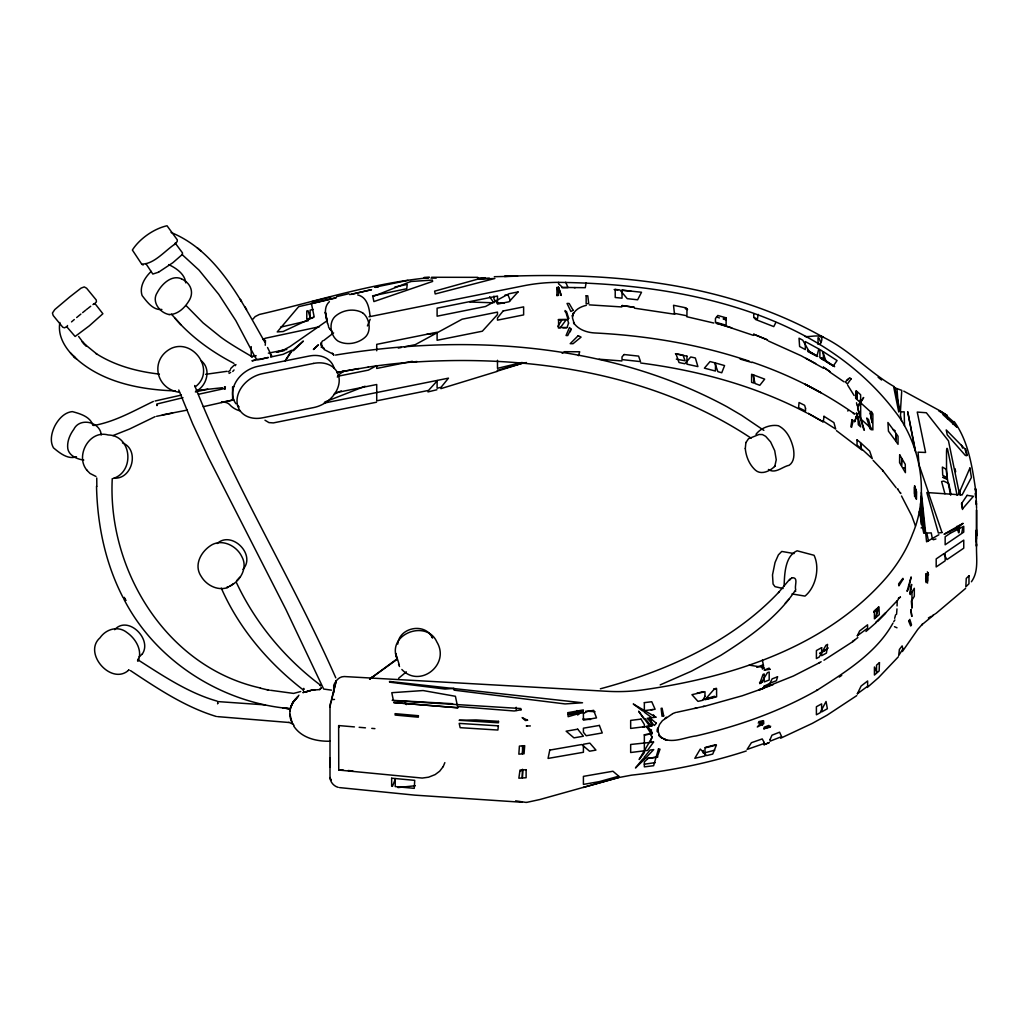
<?xml version="1.0" encoding="UTF-8"?>
<svg xmlns="http://www.w3.org/2000/svg" width="1028" height="1028" viewBox="0 0 1028 1028"><rect width="100%" height="100%" fill="white"/><g stroke="black" fill="none" stroke-linecap="round" stroke-linejoin="round"><path stroke-width="1.5" d="M330.001 766.207L330.001 758.317M333.702 692.885L333.714 685.316C335.526 680.921 339.06 676.475 344.264 676.54L607.368 691.304A108.184 62.464 0 0 0 641.164 690.135C731.088 677.529 826.126 647.679 887.151 576.669A329.063 189.987 0 0 0 912.594 533.956C928.502 496.331 921.91 452.012 900.001 418.19C824.148 311.523 679.971 283.51 556.945 282.353A108.184 62.464 0 0 0 523.625 285.797L368.975 316.804M556.983 295.717L556.983 294.895M558.577 282.379L558.577 283.818L562.624 287.429L585.253 287.699L586.153 282.713M703.319 750.491L703.306 753.177L714.756 750.196M818.031 344.393L818.044 337.698L819.136 338.289L820.819 342.632M753.73 313.823L753.73 316.495L755.503 319.477L773.776 326.596L775.883 322.445M947.649 419.077L947.649 416.777L953.097 421.48L953.097 424.371M976.484 529.664L976.6 536.038L976.561 509.734L976.523 539.096M321.276 343.802L321.289 342.735L321.443 345.806L321.507 342.504L322.612 340.795M976.202 541.82L976.137 530.731M927.05 581.771L927.256 573.56M962.709 527.994L961.925 532.324M338.752 726.333L338.662 725.562L354.429 726.899M265.263 345.267L265.455 340.538L262.821 339.343L265.558 338.199L319.438 326.737M158.556 272.202L152.812 274.039L145.847 263.566M175.197 243.058L182.457 252.837L182.444 254.366L172.884 262.693L158.389 272.304M657.534 729.97L657.406 731.846L657.676 728.107L657.534 729.97L659.526 724.47L662.443 720.628L672.428 713.869M897.071 605.929L897.187 600.93M397.772 644.081C399.121 627.568 424.346 622.351 432.017 637.103M564.989 311.651L565.092 310.52M652.446 725.717L650.403 717.968L649.632 718.071L651.572 724.496M59.881 322.509C57.337 336.117 65.612 348.98 75.224 357.795L73.682 356.292C100.423 382.069 139.448 389.753 175.364 390.91M430.963 278.1L436.219 278.087M293.944 725.318C288.521 719.022 288.662 708.806 293.173 701.983L290.577 707.765L292.505 703.101M330.374 704.231L330.027 706.93L330.823 702.24L330.425 703.859M181.429 278.794C171.535 274.476 161.589 284.319 157.323 292.492C151.18 301.615 159.713 312.885 169.234 314.568M169.055 314.555C177.407 314.684 184.359 308.22 188.535 301.525C194.485 292.89 191.182 283.33 181.442 278.806M443.196 766.605L439.676 771.193L435.114 774.611L428.573 777.194L422.212 778.067L338.752 770.049L338.636 725.871M789.388 580.409L791.778 577.787M370.196 319.271L367.407 325.953M123.848 599.067C155.601 661.043 221.804 703.062 290.32 708.652M290.397 708.459L289.973 710.99L290.487 708.099M303.504 689.788L303.735 688.362L303.324 689.968C268.578 663.111 239.061 628.622 221.29 588.119M758.24 314.414L757.43 318.95L753.999 317.793M819.933 344.573C827.373 331.646 811.555 337.325 805.207 336.541M290.307 708.832L282.739 707.894L290.269 708.986M895.581 614.847L894.656 618.316M745.84 442.67L748.5 438.738L758.998 434.484L762.403 434.548L765.654 436.322L770.602 441.924L774.714 450.688L776.256 459.76L774.868 466.057M745.878 442.49L745.3 448.594M444.854 762.635L443.209 766.58M651.482 729.803L650.21 734.056L652.202 737.41L639.146 759.499L644.35 752.625L644.35 734.763L650.159 734.056L644.248 734.879M303.825 691.754L303.568 692.551M137.559 660.837L138.022 659.051L138.626 660.272M570.244 331.761L571.08 329.089L569.461 327.508L566.043 335.539L567.739 335.552L571.003 329.114M893.717 621.67L894.874 619.948M578.417 355.688L579.715 351.782L564.539 351.692L562.162 353.324M303.324 689.968L303.581 689.274L303.247 689.839M892.959 623.122C876.396 653.153 844.836 672.363 816.772 690.43L817.645 689.916C779.802 711.517 738.348 726.154 695.995 735.945C685.406 737.192 674.201 743.128 663.523 739.004L666.722 740.07L660.721 737.205L661.904 738.001L658.73 735.2L660.002 736.742L657.547 729.867M652.227 736.446L650.004 742.1L651.662 741.869M138.099 661.055C142.866 650.531 135.645 638.555 126.984 632.554C118.246 625.474 106.128 628.905 100.012 637.823C82.497 653.127 111.731 686.241 128.937 669.922M178.769 390.023L192.711 423.947L208.311 457.383L285.938 609.527L323.666 689.043L331.53 690.161M856.183 413.744L856.632 412.768M583.223 787.448L618.676 777.502L539.777 799.553L526.709 802.38M971.409 581.771C979.337 570.797 975.868 556.585 976.6 544.069M235.271 365.685L235.965 364.542M660.182 684.892L691.523 671.155L720.705 655.401C748.525 637.835 777.9 617.198 795.736 589.699C794.181 585.844 799.039 576.991 791.817 577.775M217.962 701.597L265.404 704.9M745.287 448.465C746.007 456.573 749.386 464.772 755.541 470.259C761.195 475.244 770.075 471.107 774.649 466.404M774.547 466.584L774.971 465.877M557.844 326.364L562.123 319.721L566.261 319.682L560.26 327.803L558.281 327.816M755.978 434.343C760.656 427.931 770.64 424.23 778.402 425.746C786.998 430.025 791.316 439.56 793.372 448.478C794.387 454.17 794.515 461.649 789.157 465.273C782.488 466.571 775.279 474.242 768.417 469.475M896.969 608.91L896.557 614.32M292.286 703.525L298.917 695.185M174.567 244.471L177.15 241.619L177.317 239.884L167.024 225.762C154.007 228.653 139.5 238.753 132.381 250.035L141.671 264.08C153.904 264.414 164.878 250.755 174.953 244.086M236.556 580.756L239.794 577.248M294.895 699.644L297.747 696.855L293.237 701.906L294.985 699.541M902.378 651.534L917.798 629.354L922.347 624.227L921.718 624.908L933.244 615.425M228.344 371.905L230.465 369.797M329.384 301.667C323.152 307.385 325.735 316.226 327.469 323.28M789.851 579.098L778.492 592.565L779.147 591.832C731.743 642.204 666.195 671.155 600.365 688.799M232.739 371.481L234.05 369.951M142.249 654.052C152.607 639.339 127.935 614.821 114.673 629.701M252.914 319.168L255.15 316.611L259.364 314.465C315.506 301.654 371.378 283.137 428.804 277.753L423.909 277.611L429.28 277.097M293.43 350.728L303.363 341.065L291.926 351.011L285.193 360.854L291.682 350.304L283.086 354.339L270.531 357.05L271.559 355.816L267.55 347.515M898.279 656.853L878.58 677.606L867.272 687.475M898.446 599.388L877.784 621.143M785.264 603.192L788.913 599.234M255.394 356.189C255.021 362.858 265.314 357.551 268.385 357.487L251.95 360.828L254.79 360.147M195.243 386.849C216.317 371.005 193.47 338.341 171.342 348.338C149.535 359.247 155.511 389.175 179.514 392.272M242.916 569.396C256.435 554.863 231.788 530.191 217.152 543.529M142.16 654.142L139.011 656.931M67.501 325.516L67.193 327.277L75.108 336.464L89.333 325.825L102.877 313.746L95.437 304.172L93.728 304.057M151.206 271.392C144.909 277.367 139.14 286.619 142.095 295.537C146.85 301.641 153.108 310.546 161.871 309.454M228.1 587.309L226.7 587.463C238.637 583.531 248.75 569.024 241.863 556.713C236.89 546.241 223.346 538.98 212.346 544.557C201.385 550.674 193.187 564.886 201.282 576.528C206.41 585.202 217.499 590.997 227.445 587.63M323.666 340.564L333.625 332.892M319.695 689.57L321.327 687.86L319.695 689.57L311.561 690.199L305.47 692.037L310.173 690.508M873.928 611.75L878.503 607.175L873.954 612.38M230.683 368.551L234.602 364.786M94.062 304.249L96.426 301.846L96.246 299.996L86.609 288.226L84.245 286.915L81.058 288.123L69.698 296.976L54.805 309.544L52.441 313.039L53.186 315.506L62.811 327.277L64.61 327.829L66.794 326.506M520.399 771.334L522.622 769.278M233.549 583.596L229.835 586.243M965.588 588.414L935.955 613.459M865.961 631.488L875.92 622.788M71.51 321.892L74.286 319.528M398.62 678.274L406.343 671.875M76.663 317.536L80.916 314.041M82.625 312.64L85.928 309.993M664.898 718.392L666.44 717.197M577.646 715.013L579.843 713.265L579.843 710.836L576.657 710.656M86.699 309.364L87.457 308.773M88.177 308.207L90.734 306.228M856.735 695.635L827.052 715.205L812.313 723.378L780.612 738.232M854.525 640.187L852.597 641.588L857.866 637.54M938.872 534.753L926.588 541.82L921.358 492.541M327.367 320.556L289.947 346.603L283.908 349.867L276.493 352.193L284.203 350.651M369.553 679.187L372.727 676.899L370.08 678.698M128.436 670.333L128.834 670.217M92.957 304.571L93.921 303.941M853.124 641.408L823.981 660.22M839.272 677.041L841.714 675.37M229.064 373.408L230.67 372.38M828.285 647.961L819.624 653.474L826.846 649.67M932.409 615.605L935.095 614.012M928.387 617.969L931.047 616.414M196.297 391.141C206.628 385.898 211.293 369.772 202.015 361.458M819.753 662.495L819.162 662.842L821.166 661.749M300.716 691.536L293.584 693.412L270.582 690.289M818.751 663.073L793.398 676.013L758.792 689.865L773.056 684.674M795.736 591.254L795.042 591.46M932.37 538.762L931.24 532.889L924.892 533.134L921.075 497.989M334.036 394.199L341.245 390.884M113.221 478.47C134.874 471.698 132.008 435.538 108.12 434.96C89.166 429.563 74.71 456.316 87.149 470.49M847.65 410.943L848.19 410.737M336.516 296.655L348.89 293.712M759.949 689.737L763.804 688.182L742.293 695.763L705.349 706.082M763.778 728.955L770.692 726.231M324.797 401.999L365.081 386.232M672.903 713.548L675.82 712.417M756.736 667.3L762.365 665.142L762.378 669.048M759.692 683.35L762.429 681.705L759.538 682.528M758.214 723.044L762.39 721.463L762.39 725.382M153.365 401.447C134.013 410.686 115.072 421.788 93.612 425.515M113.003 435.576L129.489 429.049L155.087 416.661M522.147 362.447L497.488 368.332L497.488 360.301M440.871 388.648L497.295 371.378M746.251 750.98C709.037 763.072 670.513 770.871 631.642 775.138L618.792 777.541M76.457 456.74C68.028 459.876 59.534 452.911 53.443 447.81C49.524 440.922 51.657 432.338 54.998 425.643C58.57 419.051 64.391 412.395 72.307 411.611C79.966 413.654 90.49 416.674 92.828 425.309M523.419 363.385L526.413 362.511M933.244 539.751L935.917 538.98M436.9 389.753L427.944 391.912M586.333 305.329C579.843 306.871 574.382 310.006 572.211 316.277L573.598 312.769L572.442 317.832L574.356 324L573.495 322.586C578.006 329.461 586.513 332.455 594.415 332.944C646.959 335.578 699.438 344.354 749.348 361.226M694.761 708.433L696.868 707.881M705.234 747.433L715.706 744.709M713.676 689.03L716.426 688.31M310.777 690.508L302.797 692.602M696.945 693.232L703.306 691.651M705.336 699.31L714.588 697.01L714.499 696.252L703.319 699.618M311.818 301.654L330.9 297.053M335.642 297.747L311.433 303.581L314.195 316.958L283.15 331.53L277.239 331.928L298.634 306.665L336.066 297.953M313.129 309.454L310.096 310.186L310.096 318.205L306.768 319.014L306.768 310.983L308.014 310.687L310.405 318.14L313.334 317.434M227.072 371.301L205.574 374.333M676.707 712.314L704.591 706.223L703.062 706.506M351.447 294.381L371.442 289.716M280.554 327.161L308.233 320.723M155.074 401.01L181.416 395.073M195.371 391.938L207.772 389.149M349.649 294.599L371.442 289.703M203.261 406.677L232.585 400.098L232.585 386.849L233.767 386.618M182.984 397.695L156.757 404.055M198.494 394.277L224.862 388.468L224.477 387.338M251.346 356.562L256.088 355.611M187.199 410.095L162.295 414.926M375.066 287.197L407.885 280.374M394.855 287.005L407.216 284.435L406.741 288.739L372.586 295.858M251.513 356.729L252.888 356.652L251.693 356.523C244.176 352.064 229.578 343.763 220.686 337.055L203.03 322.831L186.107 305.624M338.341 372.264L358.965 368.499M268.372 353.144L286.799 349.456M398.286 348.068L401.37 347.451M404.454 346.834L415.235 344.663L462.112 319.207L497.488 312.114L497.488 314.542L482.338 331.209L437.106 340.281L437.106 332.25L376.723 344.354L376.723 350.779M336.696 372.611L346.308 370.684A10.82 8.34 -31 0 0 337.325 377.096M337.762 376.261L368.371 370.119L376.723 365.582L376.723 368.448L412.331 361.303M233.767 399.866L221.148 402.398A10.82 8.34 -31 0 1 229.681 404.672A31.174 24.042 -31 0 0 239.897 410.853M156.577 416.301L172.601 413.089M335.308 392.812L376.723 384.511L376.723 400.817L428.496 390.434L437.71 380.309L448.478 378.15L441.076 387.26L437.106 388.263L437.106 380.437L324.077 403.092M376.518 402.218L273.345 422.906L268.938 422.598L264.993 420.234M921.114 527.929L924.095 527.377M342.465 371.468L368.101 367.124M375.104 287.403L378.265 286.876M650.968 709.834L653.024 709.538M655.928 717.159L654.707 717.351L653.461 714.845M312.461 690.084L315.043 689.698L311.561 690.199M647.344 758.471L657.856 756.942M644.325 764.202L655.299 762.609M222.421 387.723L196.258 390.537M642.757 727.053L651.958 725.781M368.127 367.086A379.409 219.812 -0.4 0 1 411.56 362.139L416.995 361.496M397.977 787.576L415.338 785.726M489.289 278.061L479.125 278.781M427.134 334.1L430.372 333.843M589.327 304.866L621.824 306.935M430.796 333.804L433.225 333.637M453.965 688.426L444.995 689.043L389.625 682.168L389.471 681.435L582.529 702.779L565.04 703.923L454.158 690.173L453.798 688.439M411.534 362.254C528.264 354.326 651.983 372.483 751.095 438.146M333.149 699.515L334.498 699.438M477.943 278.087L485.267 277.714M494.314 276.712L517.559 276.159L504.388 276.403C612.264 272.099 724.791 282.469 820.781 335.848M114.172 478.136C132.406 479.433 139.859 449.493 122.448 442.862M477.776 277.342L431.554 277.277M561.982 287.686L568.009 287.583L565.696 282.212M83.782 460.056C77.37 459.323 69.159 455.802 67.822 448.825C66.833 441.86 69.724 434.857 73.81 429.344C79.798 416.893 100.474 422.02 101.219 434.96M558.281 319.785L560.864 319.734M562.869 327.778L566.595 327.765M530.345 725.935L526.272 725.948L527.068 725.948M556.996 287.763L556.996 289.305L560.26 292.042M915.691 452.114L907.711 411.727L914.997 449.776M574.254 287.673L575.23 287.686M504.966 295.113L508.128 295.216L510.363 300.639M469.937 302.039L492.309 302.746M496.807 302.887L504.144 303.119M320.415 685.715L321.019 685.573M320.055 685.303L320.98 685.56M522.301 802.277L414.785 795.145L339.536 787.602M392.156 700.312L452.603 703.705M585.78 711.17L595.032 711.697M582.902 719.047L590.547 719.471M330.181 741.214C316.637 741.573 301.384 738.027 293.623 725.884M599.067 359.209L621.901 360.956M943.82 414.078L942.933 414.001L943.1 414.772L956.798 427.083L945.567 415.171L938.731 410.853M217.628 716.632L288.817 722.478M614.166 289.536L617.995 289.845M359.145 727.297L365.454 727.837M371.763 728.364L374.912 728.634M338.662 769.728L343.391 770.126M348.106 770.525L352.835 770.923M621.863 290.217L630.909 291.104M526.349 802.457L515.632 800.851M159.404 374.102C137.277 371.596 115.02 365.698 96.118 353.581L96.709 353.953L83.692 343.352L86.48 346.166L82.214 341.694L83.692 343.236M634.379 308.169L674.843 314.26M640.74 363.012C698.282 370.478 755.297 385.808 806.826 412.922M217.165 701.135C188.535 693.026 163.195 675.923 138.33 660.079M749.219 665.142L762.339 667.185L763.573 665.951L762.365 660.117M216.42 716.516C185.194 707.071 157.438 688.49 130.492 670.603M675.422 353.696L681.448 354.788M676.36 359.157L685.149 360.764L682.952 355.071M335.552 355.071C465.761 333.612 608.473 342.491 727.156 406.844L741.535 415.273L763.855 430.359M686.73 316.714L713.817 323.036M794.079 553.565L781.755 551.432L778.376 554.902L775.035 562.496L772.503 574.922L773.069 584.02L774.996 586.641L783.092 588.53M792.01 593.927L804.988 596.099C815.834 587.245 820.1 567.906 814.06 555.287L797.124 550.802C784.878 556.007 784.544 574.524 784.107 586.101M171.085 232.482C217.242 251.346 241.31 301.101 264.787 342.054M260.392 688.182L269.04 690.238M903.766 467.74L904.936 468.036M740.173 359.093L751.931 362.524M260.444 688.002C166.035 667.095 107.465 569.525 112.258 478.598M726.359 319.078L723.532 318.256L723.275 319.053L726.256 319.914M687.578 309.531L685.509 308.863L685.432 307.976M732.566 328.382L753.473 335.385M752.2 362.164C788.463 374.41 823.004 391.732 854.319 413.744L853.317 413.243L854.833 413.873M321.096 347.079L324.347 348.415M269.953 353.593L271.559 355.816M716.503 316.932L719.446 317.948M896.969 388.623L898.755 412.022L893.807 387.453L901.774 390.37L900.387 411.958L894.771 387.813M903.766 391.128L939.566 410.583M95.977 476.478L90.014 473.445L86.596 469.924M168.682 264.594C176.019 268.038 184.989 274.078 185.734 282.854M142.147 264.543L143.226 264.967M357.693 294.933C367.356 297.156 369.245 307.937 370.08 316.238M338.238 787.358C333.342 786.099 329.654 781.344 330.001 776.243L330.001 705.581M768.289 340.936L801.249 355.804L823.338 368.165M894.488 626.694L896.994 627.787M898.048 489.161L897.38 488.853L900.759 493.556L900.515 492.695M288.919 722.311L292.839 724.136M807.455 350.317L817.748 356.356M807.905 351.537L817.221 356.485M823.531 337.351L821.076 336.015L823.531 337.351C849.783 350.047 869.302 372.483 894.386 386.734M233.934 363.359C211.845 351.91 191.285 337.068 174.927 318.192M892.831 429.434L895.221 430.771M362.588 312.833C353.953 307.925 342.247 309.968 335.025 316.521C328.305 322.959 330.553 336.105 337.994 341.078C346.475 345.614 357.693 343.686 364.85 337.48C372.11 331.324 369.36 317.691 362.717 312.923M830.071 372.239L843.975 381.799M836.445 430.642L861.939 450.058M332.224 353.671L324.218 349.571L321.327 344.83M201 360.648L201.784 361.252M320.672 685.316C284.936 658.524 255.522 623.186 236.491 582.722M181.943 254.417L199.047 270.133L218.746 294.329L235.849 320.659L255.124 357.089M878.143 377.25L881.561 380.013M197.247 247.722L200.935 251.038M329.68 328.921L332.468 331.736M332.841 353.722L332.25 353.157L333.869 355.238L332.892 353.838M76.74 359.273L70.508 352.977M873.145 460.377L883.296 471.055L882.641 470.349L896.172 487.799M180.928 324.745L171.458 314.17M224.425 387.003L225.376 386.734L224.978 389.252L224.862 388.468M847.727 385.23L854.152 395.536M83.576 343.121L78.616 336.452M401.858 669.498C419.809 688.721 450.585 664.409 436.823 641.922C426.98 619.537 388.301 633.248 396.422 657.072M489.636 296.796L493.903 302.797M954.215 421.596C968.299 441.063 972.141 466.224 975.572 489.572M496.087 301.885L493.903 298.852L493.903 296.128M339.33 727.349L339.214 727.169A1.619 0.835 54.3 0 1 338.944 726.745L338.726 726.256M245.024 306.897L246.617 309.441M328.433 326.801L330.001 329.461M901.517 495.997L911.785 515.863L915.46 525.951M328.497 325.902L327.534 323.203M399.237 664.692L395.613 653.217L396.949 658.961L369.746 679.033L397.129 659.333M432.068 637.18L432.544 638.105M123.167 597.769C105.344 563.46 97.326 524.717 96.529 486.231M398.556 664.461L399.519 666.529M335.783 677.825C292.08 578.79 234.371 486.347 194.69 385.513M805.952 358.297L815.679 363.539M156.821 404.595L157.014 405.623L156.898 404.993M927.359 571.825L928.58 574.768M961.45 445.227L962.619 448.131M292.106 722.851L289.973 714.28M869.971 428.843L866.72 418.036L868.519 419.54L871.256 429.91M967.027 454.44L965.562 448.812M944.95 493.8L941.597 481.541L943.691 481.104L948.728 483.456L950.964 494.275M925.611 578.661L926.331 581.745M925.855 576.952L926.87 581.604M327.02 320.132L325.298 312.152L327.032 320.646M955.025 468.665L955.667 471.762M959.51 490.395L960.473 495.046M957.094 495.29L947.803 450.328A10.82 1.041 86.1 0 0 946.518 452.95L946.518 466.198A10.82 1.041 86.1 0 0 947.803 481.245L950.682 495.188M957.094 526.207L958.045 530.846A10.82 1.041 86.1 0 0 959.33 528.225L959.33 525.282M926.87 533.326L928.477 541.088M901.62 420.94L900.425 415.171L900.875 411.958L904.203 411.804L904.499 425.836M919.739 508.667L924.429 533.159L923.761 533.198L919.276 511.533M925.663 573.778L927.59 583.107M924.789 533.134L920.535 503.733M856.517 402.783L856.966 405.276M976.009 496.909L975.443 488.66L975.803 491.474M975.186 493.389L975.662 497.218M871.526 411.444L871.872 414.323M961.925 502.756L962.529 509.49M921.268 495.997L924.892 533.134M975.443 488.66L976.125 497.449M915.061 487.118L915.691 498.284M976.6 508.372L976.176 498.092M976.317 502.769L976.394 504.594L976.356 503.039M96.838 486.475L96.748 477.981M330.001 757.97L330.027 759.319M330.001 766.001L330.027 767.351M914.445 487.221L914.586 496.524M927.153 573.663L927.153 581.681M921.486 524.074L921.486 517.354L921.371 524.511M516.223 707.277L516.223 710.489M251.217 346.616L251.217 356.253M405.289 702.407A27.049 21.974 9.6 0 1 406.291 704.617M239.151 406.934A27.049 20.856 -31 0 1 237.468 405.482M236.016 403.837A27.049 20.856 -31 0 1 236.016 381.748A27.049 20.856 -31 0 1 258.144 366.276L309.235 356.035A27.049 20.856 -31 0 1 334.228 368.512M391.655 778.209L391.655 786.24L392.478 786.317L395.497 778.569L414.721 780.355L414.258 788.347L395.215 786.574L395.215 778.53L391.655 778.209M522.52 745.84L522.52 753.858L524.049 753.781L524.704 745.698L523.458 745.763L522.314 753.871L518.844 754.154L519.397 746.097L522.52 745.84M558.577 287.365L561.198 295.396L558.577 287.365M583.416 713.458L583.416 720.153L596.51 717.891L593.644 710.348L587.72 711.337L583.416 713.458M586.153 295.756L586.153 303.787L588.723 303.491L587.772 295.82L586.153 295.756M615.219 289.459L615.219 297.503L622.03 298.171L622.03 290.153L641.523 292.248L637.63 299.791L627.247 298.673L619.845 289.909L615.219 289.459M686.948 356.176L686.948 364.195L697.909 366.598L695.339 357.975L690.739 356.96L684.866 363.745L679.02 362.537L675.987 353.928L686.948 356.176M686.961 308.875L686.935 315.789L674.394 313.334L673.533 305.277L686.061 307.86L686.961 308.875M704.977 753.73L704.977 755.965L694.838 758.291L700.274 749.065L706.583 755.593L712.751 754.064L716.413 745.069L704.977 747.909L704.977 753.73M753.73 375.027L753.73 383.058L751.596 382.326L751.609 374.269L752.856 374.706L755.117 383.534L759.808 385.294L764.678 379.139L753.73 375.027M764.177 677.992L764.177 681.924L769.188 680.022L769.188 672.004L767.415 672.685L761.067 683.093L759.756 683.607L763.033 674.394L764.19 673.944L764.177 677.992M764.19 742.486L764.19 743.475L747.086 749.438L751.417 742.704L762.236 738.926L764.19 742.486M821.655 709.693L821.642 711.916L827.373 708.742L826.037 701.494L820.087 712.777L816.412 714.781L816.386 706.737L821.642 703.884L821.655 709.693M821.642 647.653L821.642 655.684L826.448 653.076L827.553 644.402L825.972 645.263L819.265 656.969L816.399 658.562L816.412 650.544L821.642 647.653M857.146 391.629L857.146 399.661L859.112 401.421L860.629 399.584L860.629 394.765L857.146 391.629M857.352 693.797L867.645 686.241L867.619 680.986L861.091 686.061L857.352 693.797M857.326 635.767L867.593 628.236L867.555 624.831L859.626 630.961L857.326 635.767M860.667 403.104L860.667 419.373L863.841 429.781L864.355 430.257L857.737 408.18L860.449 418.666L872.862 429.935L872.875 413.873L860.153 402.346L857.545 405.944L857.712 407.538L863.661 397.489L860.654 401.652L860.667 403.104M874.442 610.799L874.43 618.817L875.535 617.867L878.927 606.88L879.313 614.564L876.537 616.993L876.537 608.974L874.442 610.799M895.966 435.782L895.953 441.333L898.035 444.302L898.035 436.27L896.185 433.61L895.465 440.626L888.449 431.182L887.922 422.495L895.953 433.302L895.966 435.782M644.338 757.109L644.338 759.461L635.471 767.967L642.77 759.024L645.044 758.715L653.718 749.592L650.081 750.08L644.338 757.109M644.35 702.638L644.338 712.186L651.791 717.698L655.813 717.146L633.261 704L642.526 710.849L655.106 709.281L651.752 701.738L644.35 702.638M726.141 317.845L726.115 325.246L715.424 322.188L715.462 318.5L717.827 315.467L726.141 317.845M823.415 351.769L823.415 359.8L819.869 357.654L819.907 349.61L822.336 351.075L826.191 361.483L833.245 366.007L837.075 360.545L823.415 351.769M915.575 488.968L915.588 496.999L916.436 499.338L916.59 491.847L915.755 489.546L915.421 496.537L914.509 493.504L914.586 485.691L915.575 488.968M526.13 769.689L526.105 777.721L522.532 777.978L522.532 769.946L520.001 770.088L518.857 778.196L522.121 778.016L522.764 769.933L526.13 769.689M857.056 439.843L857.044 445.124L860.847 448.208L860.821 442.939L869.675 451.086L872.297 458.706L861.117 448.426L860.423 442.567L857.056 439.843M968.993 575.757L968.967 583.763L965.819 586.834L966.256 578.417L968.993 575.757M902.918 648.938L898.69 655.594L899.384 649.478L902.134 645.905L902.918 648.938M899.654 454.774L899.577 462.69L901.35 465.684L901.903 458.591L905.257 464.335L905.411 472.662L901.633 466.185L901.633 458.128L899.654 454.774M976.317 533.776L976.446 546.112L976.317 533.776M805.528 408.296L805.489 411.059L798.589 407.589L799.052 402.513L804.616 405.315L805.528 408.296M715.514 364.889L715.424 371.031L704.398 368.165L710.04 361.56L714.781 362.794L717.865 371.661L721.746 372.766L724.573 365.582L715.488 362.987L715.514 364.889M770.075 739.517L770.049 741.188L781.601 736.639L779.597 732.193L771.964 735.2L770.075 739.517M856.581 391.154L856.363 399.005L855.63 398.234L856.041 390.717L856.581 391.154M879.454 662.61L879.158 670.911L877.231 672.608L874.43 667.005L874.442 675.036L876.537 673.199L876.537 665.167L879.454 662.61M527.531 720.204L525.372 720.538L522.134 717.583L527.531 720.204M764.151 686.164L764.112 687.141L768.854 685.342L769.882 683.376L764.151 686.164M498.503 721.348L498.439 722.812L459.118 720.281L476.054 719.934L498.503 721.348M497.475 370.337L497.436 371.095L523.663 362.858L497.475 370.337M622.03 305.56L634.096 307.256L622.03 305.56M418.409 715.719L418.306 717.197L395.15 715.064L395.073 713.663L418.409 715.719M753.73 334.254L767.453 339.895L753.73 334.254M911.99 591.987L911.913 608.178L911.348 601.046L914.316 596.304L914.316 588.273L911.99 591.987M652.279 732.656L652.189 733.799L651.199 733.928L646.406 726.488L647.794 726.308L652.279 732.656M217.73 702.985L217.666 703.64L217.73 702.985M823.428 367.227L829.892 371.609L823.428 367.227M568.677 318.294L568.047 319.464L565.644 311.445L566.441 311.445L568.677 318.294M910.898 609.758L911.797 616.363L910.898 609.758M498.387 725.858L497.886 730.034L460.146 727.67L459.195 723.391L498.387 725.858M911.592 584.534L910.32 594.582L909.69 593.207L911.592 584.534M852.006 419.681L850.837 426.736L851.595 427.327L853.227 420.568L852.006 419.681M902.918 579.432L898.896 585.831L898.626 583.891L902.905 578.353L902.918 579.432M331.659 698.911L331.17 701.828L336.272 680.613L331.659 698.911M549.762 750.093L548.065 758.42L583.416 752.278L583.416 744.246L589.866 743.128L595.957 750.106L589.545 751.211L581.745 744.542L549.762 750.093M911.078 577.196L908.546 589.108L907.017 591.331L911.078 577.196M976.33 502.088L976.279 500.983L976.33 502.088M908.662 621.105L910.692 625.988L911.502 624.78L909.806 619.409L908.662 621.105M818.802 348.942L817.003 355.919L809.332 351.743L802.778 340.204L799.039 338.186L799.604 346.5L805.335 349.584L805.271 341.566L818.802 348.942M870.241 412.922L872.142 422.598L870.241 412.922M658.498 748.937L653.615 765.719L644.338 766.862L644.338 761.941L648.167 758.304L657.123 757.161L660.015 749.219L658.498 748.937M777.541 676.822L776.397 680.729L769.998 683.145L772.131 678.865L777.541 676.822M856.324 416.636C850.863 432.788 860.487 405.34 856.324 416.636M568.574 323.1L567.058 327.508L558.577 327.521L558.577 319.49L567.533 319.477L568.574 323.1M947.289 477.981L946.852 479.241L942.637 477.249L947.289 477.981M969.905 468.036L958.404 494.686L928.528 492.643L918.955 464.553L918.081 452.179L925.585 452.461L917.246 412.074L926.344 412.755L948.484 440.858L959.612 494.776L962.092 494.969L971.409 477.493L969.905 468.036M704.977 696.341L702.766 700.299L697.973 701.379L691.934 694.671L704.977 691.715L704.977 696.341M656.352 723.237L654.399 725.447L647.165 718.328L649.94 717.955L656.352 723.237M823.993 416.314L823.402 421.249L835.7 429.061L833.914 422.624L823.993 416.314M967.104 495.342L961.463 503.72L962.529 508.847L973.4 496.293L967.104 495.342M653.564 742.062L647.537 750.414L630.665 752.509L630.665 744.478L653.564 742.062M851.133 378.857L847.432 383.971L845.337 381.941L849.668 377.764L851.133 378.857M764.048 744.696L769.072 742.64L764.048 744.696M503.129 310.983L497.488 317.922L497.488 320.145L523.625 314.902L523.625 306.871L503.129 310.983M759.949 723.892L757.315 727.002L763.83 723.622L758.792 721.617L763.534 720.692L763.727 722.427L759.949 723.892M573.136 310.315L570.887 311.458L567.032 303.44L569.152 303.453L573.136 310.315M624.086 354.531L622.017 356.883L622.03 359.607L640.521 361.612L638.594 356.112L624.086 354.531M713.946 689.454L704.964 699.721L716.606 696.83L716.593 688.799L713.946 689.454M518.035 291.939L509.117 301.757L497.488 304.082L497.488 296.051L437.106 308.169L437.106 316.187L485.537 306.485L508.976 293.751L518.035 291.939M885.532 613.035L875.907 622.454L885.532 613.035M847.959 379.371L847.123 380.193L847.959 379.371M578.211 335.668L570.206 343.66L573.033 343.712L581.077 337.12L578.25 335.668M314.465 348.479L313.386 349.507L318.41 344.843L314.465 348.479M927.911 572.969L926.125 574.588L926.125 582.619L927.911 581L927.911 572.969M900.412 597.127L898.421 598.386L900.412 597.127M962.902 523.419L957.967 527.66L944.051 534.252L962.902 523.419M663.702 715.925L662.032 716.272L661.132 708.343L662.071 708.189L663.702 715.925M769.882 727.259L764.151 728.569L764.112 727.233L768.854 725.434L769.882 727.259M942.008 532.517L938.384 533.018L926.819 492.553L928.348 492.63L942.008 532.517M950.155 533.339L945.156 536.744L945.156 544.763L963.75 532.131L963.75 526.297L950.155 533.339M943.691 553.796L936.187 558.898L936.187 566.929L945.156 560.825L945.156 552.794L963.75 540.15L963.75 548.181L946.981 559.592L943.691 553.796M769.959 669.331L764.138 670.166L769.06 668.11L769.959 669.331M763.958 668.149L763.046 668.598L762.134 667.403L763.804 667.198L763.958 668.149M410.75 281.505L372.856 296.552L373.896 301.577L432.621 281.441L432.338 280.079L410.75 281.505M583.403 712.198L568.15 716.696L567.983 714.781L583.403 712.198M477.326 279.282L434.626 291.155L435.204 293.969L494.892 278.472L477.326 279.282M618.753 776.204L599.157 781.665L583.416 784.403L583.416 776.371L612.945 771.244L618.753 776.204M583.351 710.772L567.906 714.216L567.713 712.7L583.313 709.937L583.351 710.772M821.578 357.873L821.449 358.798L834.646 366.636L821.578 357.873M313.668 363.398L262.577 373.652A27.049 20.856 -31 0 0 237.018 400.856A27.049 20.856 -31 0 0 262.577 417.818L313.668 407.563A27.049 20.856 -31 0 0 339.214 380.36A27.049 20.856 -31 0 0 313.668 363.411M521.093 709.783L514.193 710.978L457.537 706.519L455.417 696.29L423.086 690.546L391.796 692.705L393.428 700.621L520.836 708.536L521.093 709.783M577.697 729.186L566.145 731.191L573.945 737.86L583.416 736.215L577.697 729.186M599.388 725.421L583.416 728.184L583.416 732.27L586.204 735.74L602.254 732.951L599.388 725.421M638.709 711.363L643.913 718.752L644.993 718.611L651.277 725.858L649.709 726.064L638.709 711.363M641.048 719.112L630.665 720.397L630.665 728.428L644.35 726.745L644.35 724.522L641.048 719.112M558.371 287.365L556.945 287.377L556.945 295.409L558.577 295.396L558.371 287.365M457.794 707.765L393.84 702.587L457.794 707.765M966.86 455.558L965.369 455.455L947.251 434.883L946.223 429.922L964.971 448.992L966.86 455.558M720.05 324.026L716.066 323.229L731.987 328.009L720.05 324.026M823.004 421.776L808.226 413.41L823.004 421.776M268.655 689.955L267.216 689.659L268.655 689.955M947.084 477.802L942.715 475.232L942.38 467.046L946.184 469.295L947.084 477.802M807.635 385.551L805.232 384.266L820.845 392.657L807.635 385.551M939.798 410.737L947.225 415.518L939.798 410.737M857.712 416.224L858.341 424.757L860.667 426.89L857.712 416.224M241.503 301.32L240.334 299.482L241.503 301.32M125.75 600.378L124.182 597.474L125.75 600.378M330.939 780.239L330.027 777.592L330.939 780.239"/></g></svg>
